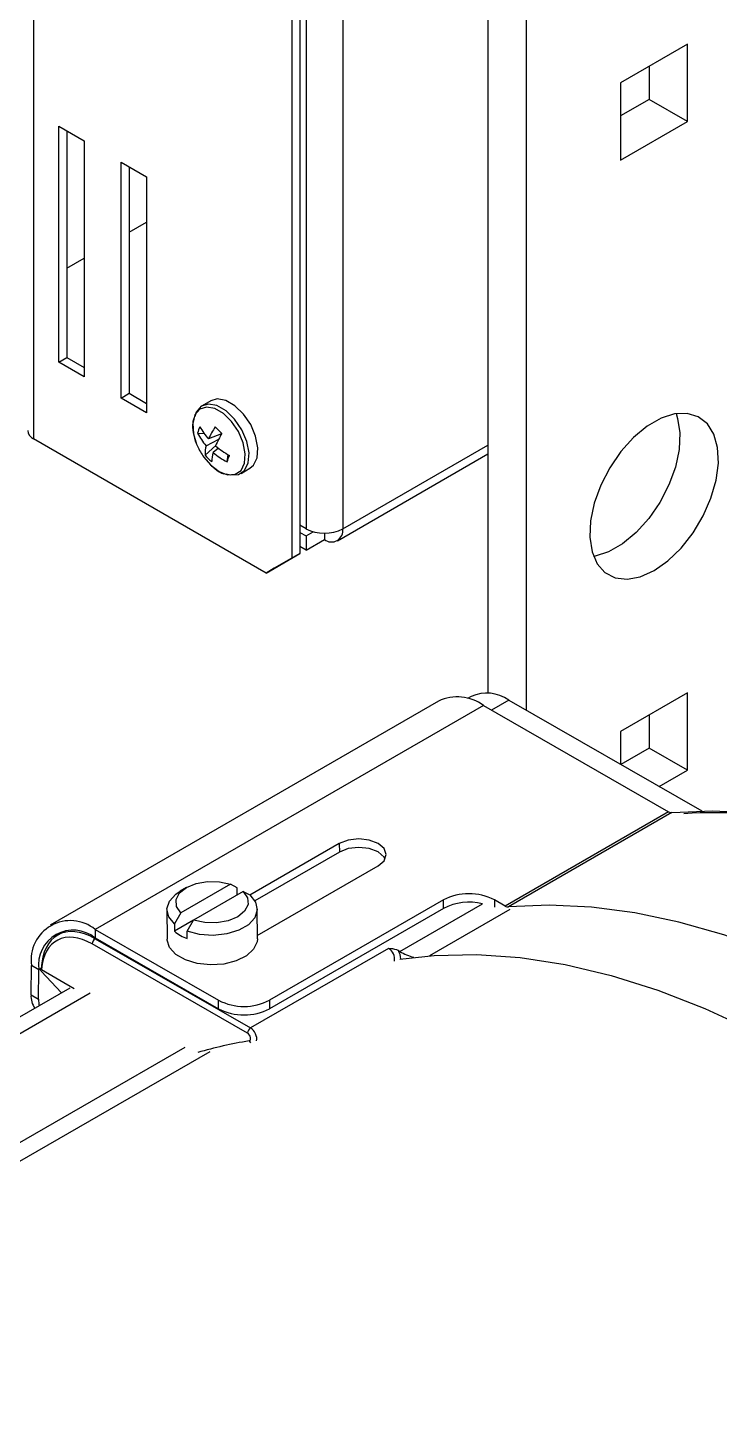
# Model space of a CAD drawing. Extents: x 7 to 135, y 3 to 97.
# Drawn here: x 93.696 to 96.088, y 77.924 to 82.718 of the extents above; entities that cross this region are included whole.
import ezdxf

# ---------------------------------------------------------------- set-up
doc = ezdxf.new("R2010")
doc.units = 0
doc.header["$MEASUREMENT"] = 0
doc.layers.add('OBJECT', color=7, linetype='CONTINUOUS')

msp = doc.modelspace()

# ---------------------------------------------------------------- linework, layer by layer
at = {"layer": 'OBJECT'}
for p, q in [((93.7162, 86.826), (93.7162, 81.2939)), ((94.609, 86.2085), (94.609, 80.8806)), ((94.6372, 86.2248), (94.6372, 80.8969)), ((94.6585, 86.1636), (94.6585, 80.9826)), ((94.7857, 86.1636), (94.7857, 80.9826)), ((95.2878, 85.3511), (95.2878, 80.4138)), ((95.4207, 85.2743), (95.4207, 80.3544)), ((95.9786, 82.6601), (95.7467, 82.5262)), ((95.9786, 82.3923), (95.9786, 82.6601)), ((95.8457, 82.5834), (95.8457, 82.469)), ((95.7467, 82.5262), (95.7467, 82.2584)), ((95.8457, 82.469), (95.7467, 82.4119)), ((95.9786, 82.3923), (95.8457, 82.469)), ((93.8029, 82.3764), (93.8912, 82.3254)), ((93.8029, 81.5599), (93.8029, 82.3764)), ((93.8311, 82.3601), (93.8311, 81.5762)), ((95.7467, 82.2584), (95.9786, 82.3923)), ((93.8912, 82.3254), (93.8912, 81.5088)), ((94.0185, 82.2519), (94.1069, 82.2009)), ((94.0185, 81.4354), (94.0185, 82.2519)), ((94.0468, 82.2356), (94.0468, 81.4517)), ((94.1069, 82.2009), (94.1069, 81.3843)), ((94.0468, 82.0093), (94.1069, 82.044)), ((93.8311, 81.8848), (93.8912, 81.9195)), ((93.8029, 81.5599), (93.8311, 81.5762)), ((93.8912, 81.5088), (93.8029, 81.5599)), ((93.8311, 81.5762), (93.8912, 81.5415)), ((94.0185, 81.4354), (94.0468, 81.4517)), ((94.0468, 81.4517), (94.1069, 81.417)), ((94.1069, 81.3843), (94.0185, 81.4354)), ((94.3293, 81.4262), (94.2987, 81.4084)), ((94.2834, 81.3142), (94.3058, 81.3131)), ((94.3661, 81.3109), (94.3213, 81.294)), ((94.364, 81.3101), (94.3656, 81.3101)), ((94.5206, 80.8295), (93.7162, 81.2939)), ((94.3094, 81.2379), (94.3464, 81.2714)), ((94.3128, 81.2705), (94.3564, 81.2928)), ((94.3561, 81.2616), (94.3374, 81.2466)), ((94.7857, 80.9826), (95.2878, 81.2725)), ((94.3051, 81.2309), (94.3279, 81.2042)), ((94.3854, 81.2148), (94.3897, 81.2388)), ((94.7671, 80.9414), (95.2878, 81.242)), ((94.4336, 81.1746), (94.4643, 81.1923)), ((94.6585, 80.9826), (94.6372, 80.9949)), ((94.6372, 80.9704), (94.6585, 80.9581)), ((94.6585, 80.9581), (94.6833, 80.9725)), ((94.7221, 80.9674), (94.7221, 80.9459)), ((94.6585, 80.9091), (94.6372, 80.9214)), ((94.6585, 80.9581), (94.6585, 80.9091)), ((94.6585, 80.9091), (94.7221, 80.9459)), ((94.5206, 80.8295), (94.609, 80.8806)), ((94.6372, 80.8969), (94.5489, 80.8459)), ((94.609, 80.8806), (94.6372, 80.8969)), ((94.5489, 80.8459), (94.5206, 80.8295)), ((95.2303, 80.402), (95.2176, 80.3947)), ((95.3598, 80.3894), (95.3005, 80.3552)), ((95.3598, 80.3894), (96.0276, 80.0058)), ((95.9786, 80.4146), (95.7467, 80.2808)), ((95.9786, 80.1468), (95.9786, 80.4146)), ((95.1168, 80.3863), (93.7733, 79.6107)), ((95.2727, 80.3711), (93.9292, 79.5955)), ((95.2727, 80.3711), (95.9131, 80.0033)), ((95.8457, 80.3379), (95.8457, 80.2236)), ((95.7467, 80.2808), (95.7467, 80.1672)), ((95.8457, 80.2236), (95.7474, 80.1668)), ((95.9786, 80.1468), (95.8457, 80.2236)), ((95.8806, 80.0902), (95.9786, 80.1468)), ((95.9131, 80.0033), (95.3474, 79.6767)), ((95.9243, 80.0003), (95.3586, 79.6737)), ((94.7737, 79.893), (94.4644, 79.7145)), ((94.7738, 79.8636), (94.4813, 79.6947)), ((94.7737, 79.893), (94.7738, 79.8636)), ((94.4901, 79.5746), (94.9081, 79.8159)), ((94.2446, 79.7409), (94.2226, 79.7281)), ((94.3975, 79.7524), (94.2259, 79.6534)), ((94.4414, 79.7273), (94.2698, 79.6282)), ((94.4201, 79.7401), (94.3975, 79.7524)), ((94.4201, 79.715), (94.4201, 79.7401)), ((94.4414, 79.7273), (94.4639, 79.7149)), ((95.1337, 79.6977), (94.5326, 79.3507)), ((94.9833, 79.5193), (95.2691, 79.6843)), ((95.1337, 79.6683), (95.1337, 79.6977)), ((95.3474, 79.6767), (95.3104, 79.6979)), ((95.3104, 79.6979), (95.3105, 79.6724)), ((94.1774, 79.6646), (94.1777, 79.5622)), ((94.2259, 79.6534), (94.2035, 79.615)), ((94.2692, 79.6272), (94.2035, 79.5893)), ((94.2473, 79.5899), (94.2698, 79.6282)), ((94.4902, 79.5629), (94.4899, 79.6653)), ((95.1337, 79.6683), (94.5327, 79.3213)), ((95.3632, 79.6648), (95.0859, 79.5047)), ((93.826, 79.5914), (93.7987, 79.5756)), ((93.9292, 79.5955), (94.3558, 79.3505)), ((93.9292, 79.5955), (93.9293, 79.5661)), ((94.2035, 79.615), (94.2035, 79.5893)), ((94.2474, 79.5641), (94.2473, 79.5899)), ((94.4563, 79.2364), (93.9185, 79.5453)), ((93.9315, 79.5648), (93.9291, 79.5635)), ((93.9291, 79.5635), (94.4668, 79.2546)), ((93.9293, 79.5661), (94.3559, 79.321)), ((94.9437, 79.5299), (94.4668, 79.2546)), ((94.9781, 79.5223), (94.9833, 79.5193)), ((93.7071, 79.3692), (93.7085, 79.4712)), ((93.7339, 79.4561), (93.7085, 79.4712)), ((93.7326, 79.3541), (93.7339, 79.4561)), ((93.7429, 79.4612), (93.7339, 79.4561)), ((93.8124, 79.3759), (93.7426, 79.4517)), ((93.7433, 79.4564), (93.8567, 79.3913)), ((93.8409, 79.3924), (88.9378, 76.5619)), ((93.9122, 79.3747), (89.0569, 76.5718)), ((93.7071, 79.3692), (93.7326, 79.3541)), ((94.3559, 79.321), (94.3558, 79.3505)), ((94.5326, 79.3507), (94.5327, 79.3213)), ((94.2392, 79.1869), (89.5486, 76.4791)), ((94.3256, 79.1722), (89.6293, 76.4611))]:
    msp.add_line(p, q, dxfattribs=at)
at = {"layer": 'OBJECT', "flags": 128}
for points in [[(94.3279, 81.2042), (94.3575, 81.1814), (94.3871, 81.1701), (94.4134, 81.1713), (94.4337, 81.185), (94.4458, 81.2098), (94.4483, 81.2428), (94.4409, 81.2806), (94.4245, 81.319), (94.4009, 81.354), (94.3725, 81.3816), (94.3426, 81.3989), (94.3142, 81.404), (94.2906, 81.3964), (94.2742, 81.3769), (94.2668, 81.3476), (94.2693, 81.3117), (94.2802, 81.2756)], [(94.3824, 81.1735), (94.3971, 81.1694), (94.4248, 81.1707), (94.446, 81.1851), (94.4587, 81.211), (94.4613, 81.2457), (94.4536, 81.2853), (94.4364, 81.3256), (94.4116, 81.3622), (94.3819, 81.3912), (94.3505, 81.4093), (94.3207, 81.4147), (94.2959, 81.4067), (94.2787, 81.3863), (94.2735, 81.3716)], [(94.4643, 81.1923), (94.4767, 81.2028), (94.4894, 81.2287), (94.492, 81.2634), (94.4843, 81.303), (94.4671, 81.3433), (94.4423, 81.3799), (94.4126, 81.4089), (94.3811, 81.427), (94.3514, 81.4324), (94.3293, 81.4262)], [(95.8627, 80.8384), (95.9105, 80.8721), (95.9562, 80.9162), (95.9975, 80.9687), (96.0324, 81.0271), (96.0595, 81.0888), (96.0773, 81.1507), (96.0851, 81.2101), (96.0825, 81.2642), (96.0696, 81.3103), (96.047, 81.3464), (96.0158, 81.3708), (95.9775, 81.3823), (95.9338, 81.3805), (95.8867, 81.3653), (95.8386, 81.3375), (95.7915, 81.2983), (95.7478, 81.2498), (95.7095, 81.194), (95.6783, 81.1336), (95.6557, 81.0714), (95.6429, 81.0104), (95.6402, 80.9533), (95.648, 80.9029), (95.6659, 80.8616), (95.6929, 80.8311), (95.7279, 80.8131), (95.7691, 80.8082), (95.8148, 80.8168), (95.8627, 80.8384)], [(95.939, 81.3813), (95.9443, 81.3651), (95.9521, 81.3147), (95.9495, 81.2577), (95.9366, 81.1966), (95.9141, 81.1345), (95.8829, 81.0741), (95.8446, 81.0183), (95.8008, 80.9697), (95.7538, 80.9306), (95.7056, 80.9028), (95.6586, 80.8876), (95.6534, 80.8867)], [(94.2802, 81.2756), (94.2813, 81.2731), (94.2831, 81.269)], [(95.9243, 80.0003), (96.0658, 80.0062), (96.2117, 79.9994), (96.3614, 79.9799), (96.5144, 79.9479), (96.67, 79.9034), (96.8278, 79.8466), (96.9871, 79.7778), (97.1473, 79.6971), (97.3079, 79.6049), (97.4681, 79.5015), (97.6275, 79.3873), (97.7854, 79.2627), (97.9413, 79.1283), (98.0945, 78.9844), (98.2445, 78.8317), (98.3907, 78.6707), (98.5326, 78.502)], [(94.9081, 79.8159), (94.9287, 79.8336), (94.9359, 79.8546), (94.9287, 79.8755), (94.9081, 79.8932), (94.8773, 79.905), (94.8409, 79.9091), (94.8046, 79.9049), (94.7737, 79.893)], [(94.9324, 79.8399), (94.9287, 79.8461), (94.9082, 79.8638), (94.8773, 79.8756), (94.841, 79.8797), (94.8046, 79.8755), (94.7738, 79.8636)], [(94.2035, 79.615), (94.1836, 79.6398), (94.1775, 79.6669), (94.1858, 79.6938), (94.2077, 79.718), (94.2226, 79.7281)], [(94.2259, 79.6534), (94.211, 79.6754), (94.2094, 79.6991), (94.2211, 79.7219), (94.2451, 79.7412), (94.2786, 79.755), (94.318, 79.7619), (94.3592, 79.761), (94.3975, 79.7524)], [(94.4414, 79.7273), (94.4563, 79.7052), (94.4579, 79.6815), (94.4461, 79.6588), (94.4222, 79.6394), (94.3887, 79.6256), (94.3493, 79.6188), (94.3081, 79.6197), (94.2698, 79.6282)], [(94.4639, 79.7149), (94.4838, 79.6901), (94.4899, 79.6631), (94.4816, 79.6362), (94.4597, 79.6119), (94.4261, 79.5926), (94.3841, 79.5799), (94.3374, 79.575), (94.2904, 79.5785), (94.2473, 79.5899)], [(97.9669, 78.1755), (97.825, 78.3441), (97.6788, 78.5051), (97.5288, 78.6578), (97.3756, 78.8017), (97.2198, 78.9361), (97.0618, 79.0607), (96.9024, 79.1749), (96.7422, 79.2783), (96.5816, 79.3705), (96.4214, 79.4512), (96.2621, 79.5201), (96.1043, 79.5769), (95.9487, 79.6214), (95.7957, 79.6534), (95.646, 79.6728), (95.5001, 79.6796), (95.3586, 79.6737)], [(94.4902, 79.5629), (94.4892, 79.5527), (94.4771, 79.5268), (94.4523, 79.5041), (94.417, 79.4865), (94.3744, 79.4757), (94.3281, 79.4726), (94.2823, 79.4776), (94.2411, 79.49), (94.2082, 79.509), (94.1864, 79.5326), (94.1778, 79.559), (94.1777, 79.5622)], [(94.9836, 79.4932), (95.1015, 79.5058), (95.2485, 79.5087), (95.4, 79.4981), (95.5554, 79.474), (95.7141, 79.4365), (95.8754, 79.3858), (96.0387, 79.3221), (96.2034, 79.2456), (96.3688, 79.1567), (96.5342, 79.0556), (96.699, 78.9429), (96.8624, 78.8189), (97.024, 78.6841), (97.1829, 78.5391), (97.3386, 78.3845), (97.4904, 78.2209), (97.6377, 78.0489), (97.7546, 77.9024)], [(93.7326, 79.3541), (93.734, 79.3353), (93.7349, 79.3312)]]:
    msp.add_lwpolyline(points, dxfattribs=at)
at = {"layer": 'OBJECT'}
for centre, radius, start, end in [((93.7307, 81.326), 0.0352, 185.6948, 245.6253), ((94.3827, 81.2909), 0.102, 153.6862, 166.7861), ((94.4601, 81.4013), 0.197, 206.246, 221.6182), ((94.4815, 81.4397), 0.2166, 208.5669, 222.2829), ((94.5707, 81.1818), 0.2735, 145.8255, 155.7868), ((94.9442, 81.9282), 0.8432, 224.6652, 226.8376), ((94.7039, 81.118), 0.389, 149.9007, 156.9948), ((94.4844, 81.3598), 0.2208, 204.276, 215.7186), ((94.3998, 81.2448), 0.0907, 163.5313, 184.3715), ((94.5438, 81.5018), 0.3048, 229.4942, 240.4108), ((94.4473, 81.3566), 0.182, 220.7129, 230.7899), ((94.4407, 81.2136), 0.1085, 162.327, 178.9934), ((94.5019, 81.4434), 0.2565, 230.1142, 243.0018), ((93.6997, 81.4736), 0.733, 339.3265, 341.1458), ((94.7221, 81.1055), 0.1383, 242.6097, 297.3903), ((94.7469, 80.9763), 0.0393, 230.7967, 9.214), ((95.1819, 80.2465), 0.1542, 53.9053, 114.9753), ((95.2844, 80.2864), 0.1277, 53.7964, 115.0842), ((95.9235, 80.0199), 0.0196, 237.8012, 272.3071), ((96.0798, 78.2338), 1.766, 78.9111, 93.7047), ((95.2223, 79.5268), 0.1925, 62.7563, 117.4084), ((95.2227, 79.4959), 0.194, 76.169, 117.3082), ((95.3578, 79.6933), 0.0196, 237.8012, 272.3071), ((93.8432, 79.4901), 0.1361, 50.8072, 187.9653), ((93.8532, 79.4727), 0.1204, 50.8072, 187.9653), ((94.2973, 79.7017), 0.1464, 230.1835, 250.0691), ((93.9416, 79.5441), 0.0231, 122.6699, 176.9157), ((94.9224, 79.4931), 0.0425, 350.0383, 59.9175), ((94.9227, 79.4907), 0.0637, 2.5851, 29.688), ((95.0775, 79.6785), 0.1849, 239.4069, 255.5034), ((93.7472, 79.4507), 0.00948, 117.4003, 146.7323), ((93.7789, 79.3644), 0.0719, 176.1993, 215.4244), ((94.444, 79.5216), 0.1925, 242.7563, 297.4084), ((94.444, 79.4922), 0.1925, 242.7563, 297.4084), ((94.4793, 79.2352), 0.0231, 122.6699, 176.9157), ((94.4766, 79.2154), 0.0159, 201.2079, 230.2076)]:
    msp.add_arc(centre, radius, start, end, dxfattribs=at)
for centre, major_axis, ratio, start_param, end_param in [((93.9265, 79.3492), (-0.1267, 0.2271), 0.586772, 5.508876, 7.059407), ((93.9159, 79.3433), (-0.1192, 0.2141), 0.587342, 5.509415, 7.011343), ((93.7532, 79.4456), (0.0145, -0.0123), 0.150439, 3.576798, 4.028723), ((94.4667, 79.2296), (-0.015, 0.0264), 0.582451, 3.627012, 5.504868), ((95.8379, 75.7906), (-1.8196, 3.2674), 0.587342, 6.07166, 6.152273), ((94.4561, 79.2237), (-0.0075, 0.0135), 0.587342, 2.930067, 5.509415)]:
    msp.add_ellipse(centre, major_axis=major_axis, ratio=ratio, start_param=start_param, end_param=end_param, dxfattribs=at)
for points, knots in [([(94.2702, 81.365), (94.2688, 81.3601), (94.2645, 81.3452), (94.268, 81.3151), (94.2735, 81.2889), (94.2801, 81.2762), (94.2804, 81.2756)], [0, 0, 0, 0, 0.193203, 0.582743, 0.98024, 1, 1, 1, 1]), ([(94.3281, 81.204), (94.3331, 81.1996), (94.3476, 81.1867), (94.3639, 81.1751), (94.3746, 81.173), (94.375, 81.173)], [0, 0, 0, 0, 0.3327003, 0.9715394, 1, 1, 1, 1]), ([(94.9781, 79.5223), (94.9764, 79.5231), (94.9669, 79.5278), (94.9537, 79.5289), (94.9437, 79.5298), (94.9437, 79.5299)], [0, 0, 0, 0, 0.18299, 0.994132, 1, 1, 1, 1]), ([(93.7433, 79.4564), (93.7425, 79.4569), (93.7408, 79.4578), (93.7391, 79.4582), (93.7383, 79.4578), (93.7389, 79.4566), (93.7392, 79.4559)], [0, 0, 0, 0, 0.176637, 0.351697, 0.634342, 1, 1, 1, 1])]:
    msp.add_open_spline(points, degree=3, knots=knots, dxfattribs=at)

doc.saveas('drawing.dxf')
